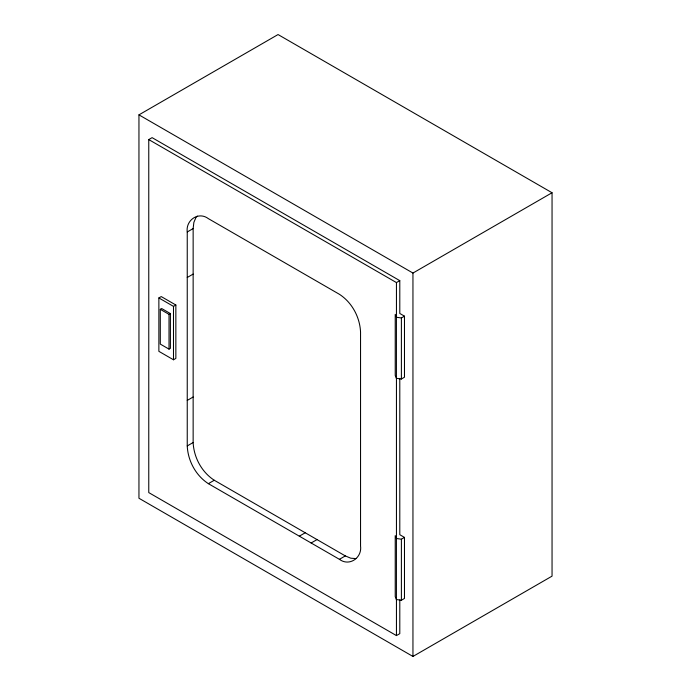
<?xml version="1.0" encoding="UTF-8"?>
<svg xmlns="http://www.w3.org/2000/svg" width="691" height="691" viewBox="0 0 691 691"><rect width="100%" height="100%" fill="white"/><g stroke="black" fill="none" stroke-linecap="round" stroke-linejoin="round"><path stroke-width="1.04" d="M187.244 231.977C185.568 220.222 198.438 211.135 208.371 218.641L339.419 294.297C351.995 302.459 359.873 317.143 360.547 332.034L360.547 545.994C362.222 557.741 349.344 566.836 339.419 559.321L208.371 483.665C195.786 475.512 187.917 460.828 187.244 445.937L187.244 231.977L193.143 228.566L193.869 222.372L195.976 217.432L197.315 216.093M138.951 114.861L278.05 34.55L552.049 192.746L552.049 576.139L412.95 656.45L138.951 498.254L138.951 114.861L412.95 273.049L552.049 192.746M399.795 599.961L399.795 633.664L396.444 635.59L148.764 492.597L148.764 139.582L152.106 137.647L399.795 280.65L399.795 313.464L404.477 316.167L404.477 377.217L401.393 378.996L396.409 378.314L395.226 375.438L395.226 314.388L396.409 317.264L396.409 378.314M187.244 277.497L193.143 274.085M158.87 297.942L161.228 296.577L175.859 305.016L175.859 358.413L173.493 359.778L158.87 351.339L158.87 297.942L173.493 306.381L175.859 305.016M160.295 309.326L161.668 308.531L170.392 313.567L170.392 348.333L169.019 349.128L160.295 344.092L160.295 309.326L169.019 314.362L170.392 313.567M187.244 400.417L193.143 397.005M148.764 139.582L396.444 282.576L399.795 280.65M396.409 317.264L401.393 317.946L404.477 316.167M187.244 445.937L193.143 442.525L193.143 228.566M208.371 483.665L214.27 480.254L345.319 555.918L350.786 558.207L355.882 558.596M299.315 536.173L305.223 532.77M311.123 542.988L317.031 539.585M339.419 559.321L345.319 555.918M396.409 538.505L401.393 539.187L404.477 537.408L404.477 598.449L401.393 600.229L396.409 599.546L395.226 596.67L395.226 535.629L396.409 538.505L396.409 599.546M404.477 537.408L399.795 534.704L399.795 378.815M214.27 480.254C201.694 472.1 193.817 457.416 193.143 442.525M412.95 273.049L412.95 656.45M401.393 317.946L401.393 378.996M401.393 539.187L401.393 600.229M396.444 282.576L396.444 316.046M396.444 377.58L396.444 537.356M396.444 598.89L396.444 635.59M173.493 306.381L173.493 359.778M169.019 314.362L169.019 349.128"/></g></svg>
